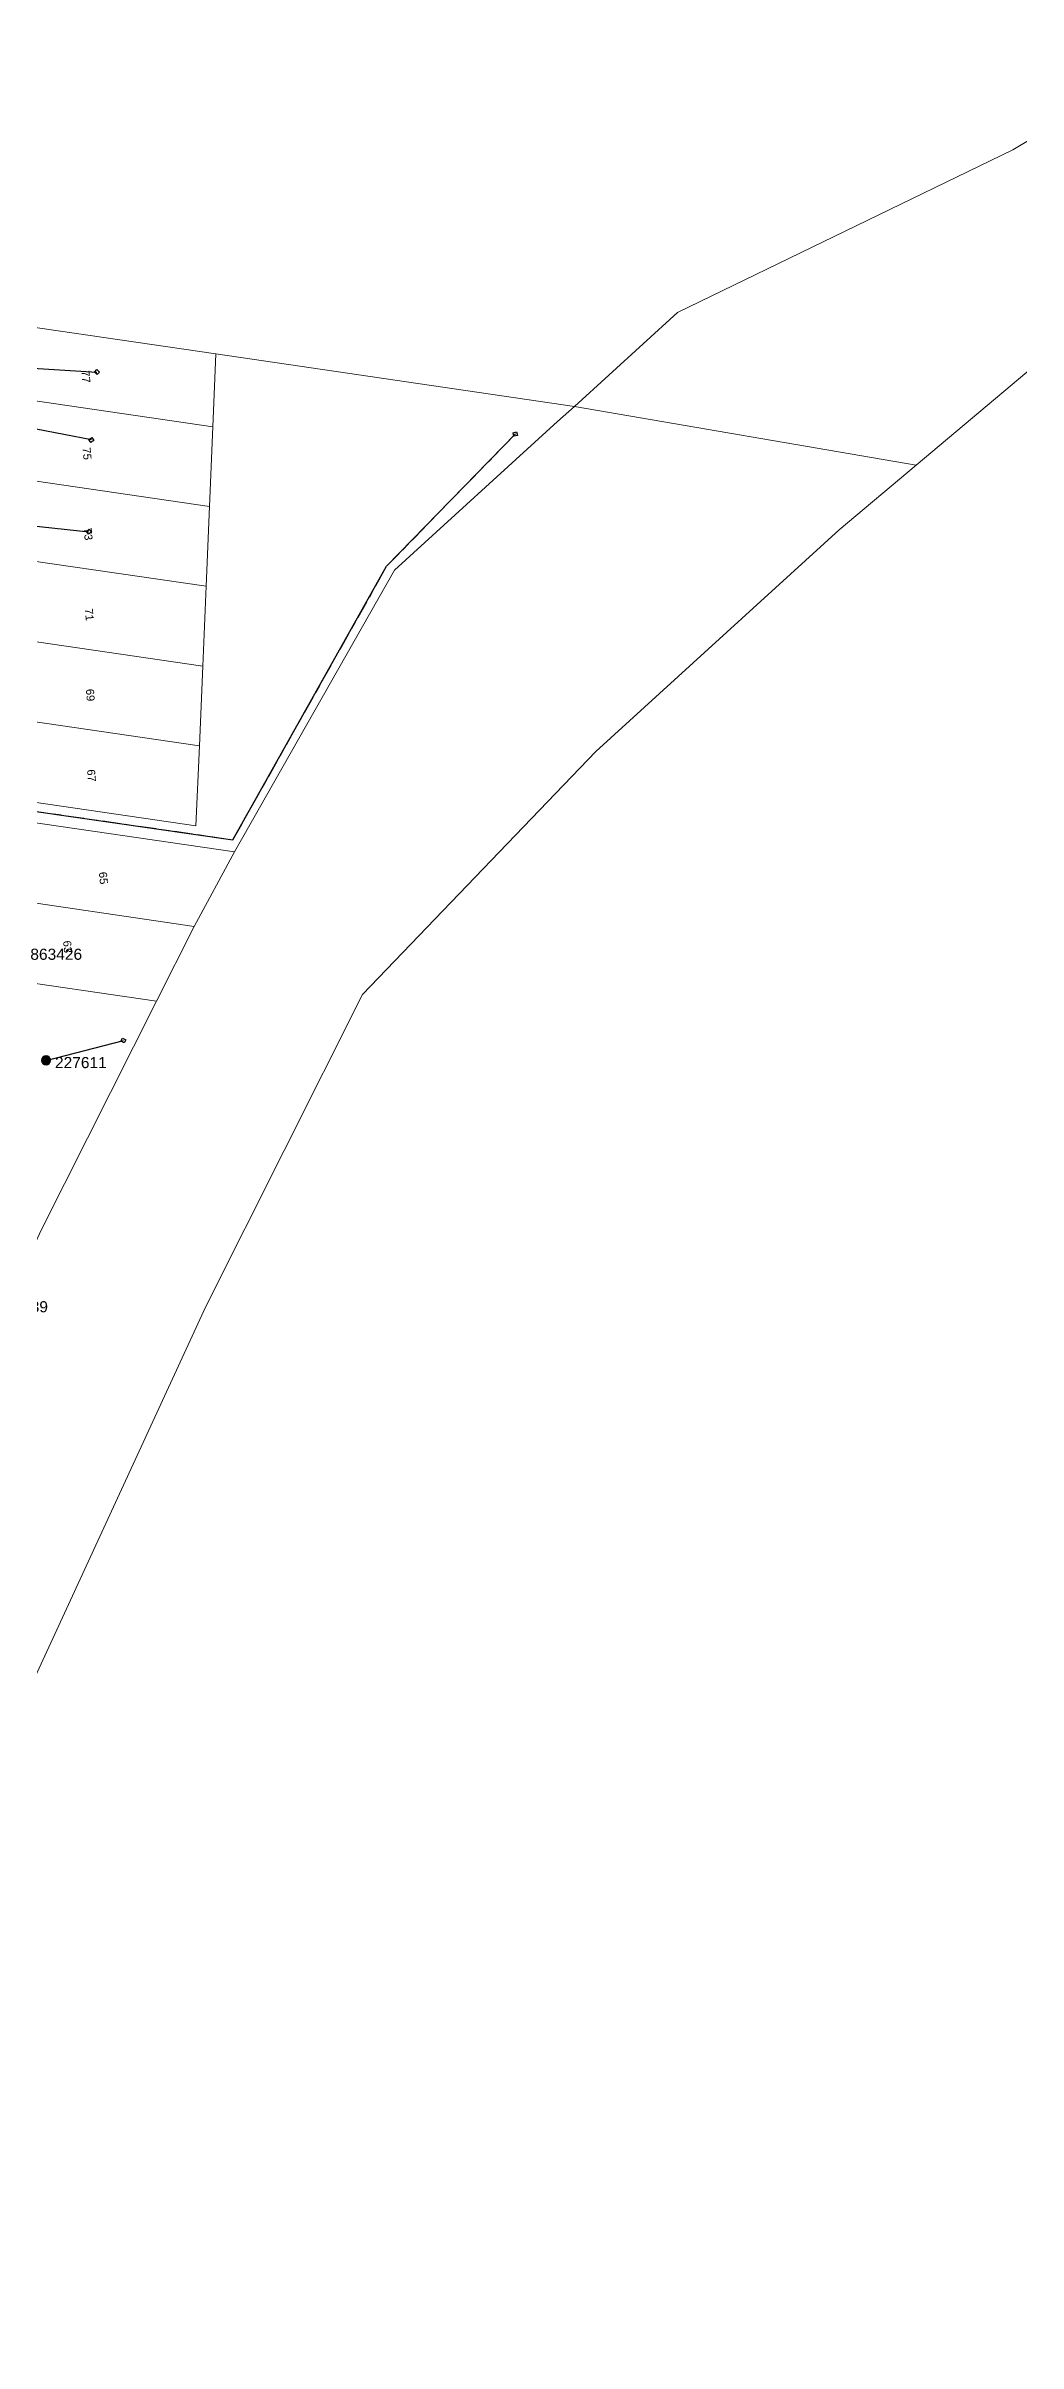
# Model space of a CAD drawing. Header units: metres. Extents: x 268894 to 271187, y 6187806 to 6189595.
# Drawn here: x 270144 to 270362, y 6188220 to 6188737 of the extents above; entities that cross this region are included whole.
import ezdxf
from ezdxf.enums import TextEntityAlignment as Align

# ---------------------------------------------------------------- set-up
doc = ezdxf.new("R2010")
doc.units = ezdxf.units.M
doc.linetypes.add('Cable Exist UG', pattern=[8.2, 4, -1.2, 1.8, -1.2])
doc.layers.get('0').update_dxf_attribs({"color": 6})
doc.layers.add('Cadastre Land Parcels_SP_EXT', color=9, linetype='Continuous', lineweight=5)
for name, color, linetype in [('Services_SP_EXT', 7, 'Continuous'), ('SupportsOH_SP_TR_HV_LV_SL_EXT', 7, 'Continuous'), ('Trench_SP_EXT', 7, 'Continuous')]:
    doc.layers.add(name, color=color, linetype=linetype)
doc.styles.add('POLE_LABEL', font='arial.ttf')
doc.styles.get("Standard").update_dxf_attribs({"font": 'arial.ttf'})

# ---------------------------------------------------------------- blocks, each defined once
blk = doc.blocks.new('CCP_EXT')
blk.add_wipeout([(0, 0.57), (0.57, 0), (0, -0.57), (-0.57, 0)])
blk.add_lwpolyline([(-0.57, 0), (0, 0.57), (0.57, 0), (0, -0.57), (-0.57, 0)])
at = {"flags": 1}
blk.add_attdef('Z', (0, 0), '', height=0.2, dxfattribs=at)
at = {"flags": 9}
for tag, p in [('CCP_TYPE', (0, 0)), ('CONSTRUCTED_VOLTAGE', (0, -0.2)), ('OPERATING_VOLTAGE', (0, -0.6)), ('ORIENTATION', (0, -0.8)), ('OWNED_BY', (0, -1)), ('STATE', (0, -1.8)), ('NO_PHASES', (0, -0.4)), ('USAGE', (0, -1.2)), ('LEGEND', (0, -1.4)), ('LIFE_SUPPORT', (0, -1.6)), ('NOTES', (0, -2))]:
    blk.add_attdef(tag, text='', height=0.2, dxfattribs=at).set_placement(p, align=Align.MIDDLE_LEFT)
blk = doc.blocks.new('POLE_EXT')
blk.add_hatch(color=256).paths.add_polyline_path([(-1, 0, 1), (1, 0, 1)])
blk.add_lwpolyline([(-1, 0, 1), (1, 0, 1)], format="xyb", close=True)
for tag, height, flags, p in [('pNumber', 2.5, 8, (-17.84, 2.07)), ('OWNED_BY', 0.2, 9, (1.35, -0.4)), ('SPECIAL_USE', 0.2, 9, (1.35, -0.8)), ('STATE', 0.2, 9, (1.35, -1)), ('cLV', 0.2, 9, (1.35, -1.4)), ('hDepth', 0.2, 9, (1.35, -1.6)), ('hDia', 0.2, 9, (1.35, -1.8)), ('cHV', 0.2, 9, (1.35, -2)), ('cLinedev', 0.2, 9, (1.35, -3.4)), ('pExisting', 0.2, 9, (1.35, -3.8)), ('pFooting', 0.2, 9, (1.35, -4.4)), ('pNew', 0.2, 9, (1.35, -4.6)), ('pRelocate', 0.2, 9, (1.35, -5)), ('pRemove', 0.2, 9, (1.35, -5.2)), ('PARENT', 0.2, 9, (1.35, -0.6)), ('USAGE', 0.2, 9, (1.35, -1.2)), ('LBRACKET', 0.2, 9, (1.35, -2.2)), ('LExisting', 0.2, 9, (1.35, -2.4)), ('LANTNUMBER', 0.2, 9, (1.35, -2.6)), ('LOther', 0.2, 9, (1.35, -2.8)), ('LRemove', 0.2, 9, (1.35, -3)), ('LEGEND', 0.2, 9, (1.35, -3.2)), ('LOCATION', 0.2, 9, (1.35, -3.6)), ('PFNUMBER', 0.2, 9, (1.35, -4)), ('NEWPFNUMBER', 0.2, 9, (1.35, -4.2)), ('pReplace', 0.2, 9, (1.35, -5.4)), ('pStay', 0.2, 9, (1.35, -5.6)), ('pType', 0.2, 9, (1.35, -5.8)), ('cspan', 0.2, 9, (1.35, -6)), ('STREETNAME', 0.2, 9, (1.35, -6.2)), ('SUBURB', 0.2, 9, (1.35, -6.4)), ('OPERATED_BY', 0.2, 9, (1.36, -7.01)), ('NOTES', 0.2, 9, (1.35, -6.6)), ('MAINTAINED_BY', 0.2, 9, (1.36, -6.81))]:
    blk.add_attdef(tag, text='', height=height, dxfattribs=dict(flags=flags)).set_placement(p, align=Align.MIDDLE_LEFT)
at = {"style": 'POLE_LABEL'}
for tag, height, flags, p in [('STRUCTURE_PLANT_NUMBER', 0.2, 9, (1.35, 0.03)), ('ASSET_NUM', 2.5, 8, (2, 2)), ('STREET_CODE', 0.2, 9, (1.35, -0.2))]:
    blk.add_attdef(tag, text='', height=height, dxfattribs=dict(at, flags=flags)).set_placement(p, align=Align.MIDDLE_LEFT)
at = {"flags": 1}
blk.add_attdef('Z', (1.35, -7.33), '', height=0.2, dxfattribs=at)

msp = doc.modelspace()

# ---------------------------------------------------------------- linework, layer by layer
at = {"layer": 'Cadastre Land Parcels_SP_EXT', "linetype": 'Continuous'}
for points in [[(270285.76, 6188676.96), (270361.18, 6188713.56), (270368.97, 6188718.2), (270435, 6188760.62), (270511.44, 6188836.22), (270554.58, 6188901.78), (270558.12, 6188907.57), (270347.07, 6189067.97), (270282.97, 6189116.69), (270280.59, 6189118.5), (270271.45, 6189101.97), (270206.93, 6188985.34), (270083.92, 6188804.82), (269996.88, 6188694.68), (270011.23, 6188692.58), (270031.27, 6188689.65), (270101.07, 6188679.44), (270121.18, 6188676.5), (270181.91, 6188667.62), (270262.55, 6188655.84), (270285.76, 6188676.96)], [(270181.91, 6188667.62), (270121.18, 6188676.5), (270122.33, 6188659.88), (270181.22, 6188651.27), (270181.91, 6188667.62)], [(270222.09, 6188619.01), (270258.78, 6188652.4), (270262.55, 6188655.84), (270181.91, 6188667.62), (270181.22, 6188651.27), (270180.47, 6188633.32), (270179.71, 6188615.36), (270178.96, 6188597.41), (270178.2, 6188579.46), (270177.44, 6188561.51), (270128.66, 6188568.64), (270128.99, 6188563.97), (270186.13, 6188555.61), (270222.09, 6188619.01)], [(270181.22, 6188651.27), (270122.33, 6188659.88), (270123.6, 6188641.63), (270180.47, 6188633.32), (270181.22, 6188651.27)], [(269940.32, 6187953.33), (269986.54, 6188035.29), (270000.86, 6188065.55), (270179.62, 6188453.38), (270214.85, 6188523.55), (270267.33, 6188578.19), (270322.12, 6188628.08), (270339.39, 6188642.6), (270262.55, 6188655.84), (270258.78, 6188652.4), (270222.09, 6188619.01), (270186.13, 6188555.61), (270177, 6188538.88), (270168.53, 6188522.06), (270142.68, 6188470.7), (270136.41, 6188457.1), (270079.01, 6188332.15), (270095.17, 6188319.31), (269919.63, 6187948.18), (269861.07, 6187857.04), (269870.56, 6187862.39), (269889.03, 6187862.39), (269940.32, 6187953.33)], [(270180.47, 6188633.32), (270123.6, 6188641.63), (270124.86, 6188623.38), (270179.71, 6188615.36), (270180.47, 6188633.32)], [(270179.71, 6188615.36), (270124.86, 6188623.38), (270126.13, 6188605.13), (270178.96, 6188597.41), (270179.71, 6188615.36)], [(270178.96, 6188597.41), (270126.13, 6188605.13), (270127.4, 6188586.88), (270178.2, 6188579.46), (270178.96, 6188597.41)], [(270178.2, 6188579.46), (270127.4, 6188586.88), (270128.66, 6188568.64), (270177.44, 6188561.51), (270178.2, 6188579.46)], [(270186.13, 6188555.61), (270128.99, 6188563.97), (270130.25, 6188545.72), (270177, 6188538.88), (270186.13, 6188555.61)], [(270177, 6188538.88), (270130.25, 6188545.72), (270130.39, 6188543.81), (270131.52, 6188527.47), (270168.53, 6188522.06), (270177, 6188538.88)], [(270142.68, 6188470.7), (270168.53, 6188522.06), (270131.52, 6188527.47), (270131.61, 6188526.18), (270132.5, 6188512.73), (270136.41, 6188457.1), (270142.68, 6188470.7)]]:
    msp.add_lwpolyline(points, close=True, dxfattribs=at)
for points in [[(270368.97, 6188718.2), (270361.18, 6188713.56), (270285.76, 6188676.96), (270262.55, 6188655.84), (270339.39, 6188642.6), (270382.14, 6188678.56)], [(270382.14, 6188678.56), (270339.39, 6188642.6), (270322.12, 6188628.08), (270267.33, 6188578.19), (270214.85, 6188523.55), (270179.62, 6188453.38), (270000.86, 6188065.55), (269986.54, 6188035.29), (270075.5, 6188022.48), (270183.41, 6188006.95), (270280.42, 6187992.98), (270255.14, 6187809.69), (270282.86, 6187805.7), (270307.2, 6187981.88), (270307.2, 6187981.88), (270377.68, 6187996.39)]]:
    msp.add_lwpolyline(points, dxfattribs=at)

# ---------------------------------------------------------------- block references
at = {"layer": 'SupportsOH_SP_TR_HV_LV_SL_EXT'}
ref = msp.add_blockref('POLE_EXT', (270138.18, 6188531.85), dxfattribs=at)
ref.add_attrib('ASSET_NUM', '863426', dxfattribs={"layer": '0', "height": 2.5, "style": 'POLE_LABEL'}).set_placement((270140.18, 6188532.6), align=Align.MIDDLE_LEFT)
ref = msp.add_blockref('POLE_EXT', (270143.72, 6188508.74), dxfattribs=at)
ref.add_attrib('ASSET_NUM', '227611', dxfattribs={"layer": '0', "height": 2.5, "style": 'POLE_LABEL'}).set_placement((270145.72, 6188509.49), align=Align.TOP_LEFT)
ref = msp.add_blockref('POLE_EXT', (270130.3, 6188453.82), dxfattribs=at)
ref.add_attrib('ASSET_NUM', '3T0539', dxfattribs={"layer": '0', "height": 2.5, "style": 'POLE_LABEL'}).set_placement((270132.3, 6188454.57), align=Align.TOP_LEFT)

# ---------------------------------------------------------------- texts
at = {"layer": 'Cadastre Land Parcels_SP_EXT'}
for s, rotation, p in [('77', 275.086, (270151.66, 6188663.82)), ('75', 275.3405, (270151.91, 6188646.52)), ('73', 275.3654, (270152.16, 6188628.42)), ('71', 275.443, (270152.42, 6188610.32)), ('69', 274.7628, (270152.67, 6188592.22)), ('67', 274.5152, (270152.93, 6188574.12)), ('65', 275.4168, (270155.59, 6188551.05)), ('63', 275.3654, (270147.54, 6188535.59))]:
    msp.add_text(s, height=1.8, rotation=rotation, dxfattribs=at).set_placement(p)

# ---------------------------------------------------------------- next in the draw order: block references
at = {"layer": 'Services_SP_EXT'}
for p, rotation in [((270155.17, 6188663.55), 0.8154280772892666), ((270153.92, 6188648.3), 348.1892480916731), ((270249.25, 6188649.61), 58.7906536842834), ((270153.37, 6188627.63), 352.1336350664445), ((270161.1, 6188513.2), 18.68051587194548)]:
    msp.add_blockref('CCP_EXT', p, dxfattribs=dict(at, rotation=rotation))

# ---------------------------------------------------------------- next in the draw order: linework, layer by layer
for points in [[(270128.66, 6188665.16), (270155.17, 6188663.55)], [(270128.97, 6188653.17), (270153.92, 6188648.36)], [(270126.98, 6188564.02), (270132.04, 6188566.1), (270185.76, 6188558.37), (270220.32, 6188619.88), (270249.29, 6188649.65)], [(270129.63, 6188630.2), (270153.37, 6188627.63)], [(270143.72, 6188508.74), (270161.1, 6188513.2)]]:
    msp.add_lwpolyline(points, dxfattribs=at)
at = {"layer": 'Trench_SP_EXT', "linetype": 'Cable Exist UG'}
msp.add_lwpolyline([(270126.98, 6188564.02), (270132.04, 6188566.1), (270185.76, 6188558.37), (270220.32, 6188619.88), (270249.29, 6188649.65)], dxfattribs=at)

doc.saveas('drawing.dxf')
